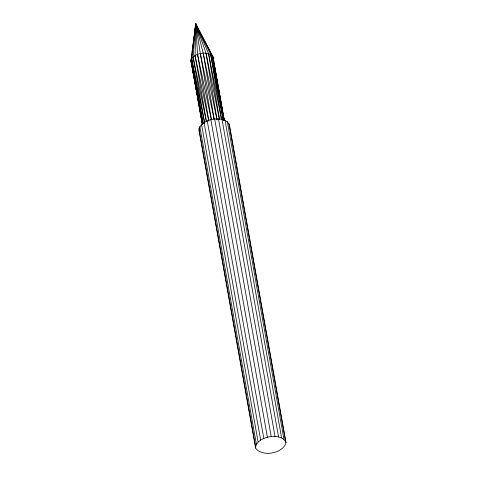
<?xml version="1.0" encoding="UTF-8"?>
<svg xmlns="http://www.w3.org/2000/svg" width="477" height="477" viewBox="0 0 477 477"><rect width="100%" height="100%" fill="white"/><g stroke="black" fill="none" stroke-linecap="round" stroke-linejoin="round"><path stroke-width="0.72" d="M195.701 26.825L195.725 23.85L212.992 56.9L224.333 120.592L216.367 76.708M206.469 121.653L195.075 55.553L195.725 23.85L212.992 56.9L224.184 120.657L212.182 55.541C205.891 51.122 194.598 52.953 190.985 60.007L202.266 124.503M195.546 26.825L195.725 23.85L200.388 33.157M204.615 122.988L193.072 56.918L195.725 23.85L210.679 54.432L223.176 120.192M194.628 34.899L194.849 32.686M195.069 30.48L195.725 23.85L198.498 29.872M203.208 123.728L191.676 58.432L195.725 23.85L208.586 53.645L221.465 119.256M191.51 57.83L191.05 61.527L202.445 124.509L190.985 60.007L195.725 23.85L197.389 27.958M191.688 56.358L191.963 54.139M192.148 52.661L192.422 50.443M192.607 48.97L195.725 23.85L206.046 53.239L219.408 119.375M229.193 126.483L229.449 125.111C225.347 114.092 199.13 118.767 199.028 130.501L255.594 448.058C262.076 457.36 283.094 453.603 286.015 442.668L229.449 125.111M255.594 448.058C255.696 436.324 281.913 431.649 286.015 442.668M191.587 62.433L191.05 61.527L197.699 97.326M201.055 34.487L203.721 39.806M204.389 41.135L205.724 43.795M196.435 25.943L195.725 23.85L195.803 25.329M196.107 25.281L195.725 23.85L197.55 54.438L208.908 121.271M216.999 119.846L203.232 53.239L195.725 23.85L195.904 25.329M197.55 54.438L211.323 119.733M196.005 25.311L195.725 23.85L200.334 53.651L214.09 119.232M195.075 55.553L208.699 120.568M193.072 56.918L206.398 121.671M191.676 58.432L204.561 123.012M190.985 60.007L203.172 123.764M197.973 98.787L198.241 100.248M198.921 103.903L199.195 105.363M212.992 56.9L213.72 62.076M216.105 75.241L213.982 63.536L214.197 65.003M228.865 123.191L285.431 440.748M227.356 121.528L283.922 439.084M225.019 120.228L281.585 437.785M222.002 119.375L278.568 436.932M218.484 119.017L275.05 436.58M214.704 119.184L271.27 436.741M210.882 119.858L267.448 437.421M207.268 121.009L263.835 438.566M204.084 122.547L260.651 440.11M201.532 124.39L258.099 441.946M199.78 126.411L256.346 443.974M198.927 128.492L255.493 446.055M213.058 58.421L213.69 62.076M214.453 66.47L215.085 70.131M215.336 71.592L215.592 73.053M217.238 82.569L217.494 84.035M219.14 93.546L219.396 95.012M212.182 55.541L223.23 120.174M210.679 54.432L221.549 119.256M200.334 53.651L211.412 119.703M208.586 53.645L219.48 119.363M206.046 53.239L217.053 119.828M203.232 53.239L214.185 119.214"/></g></svg>
